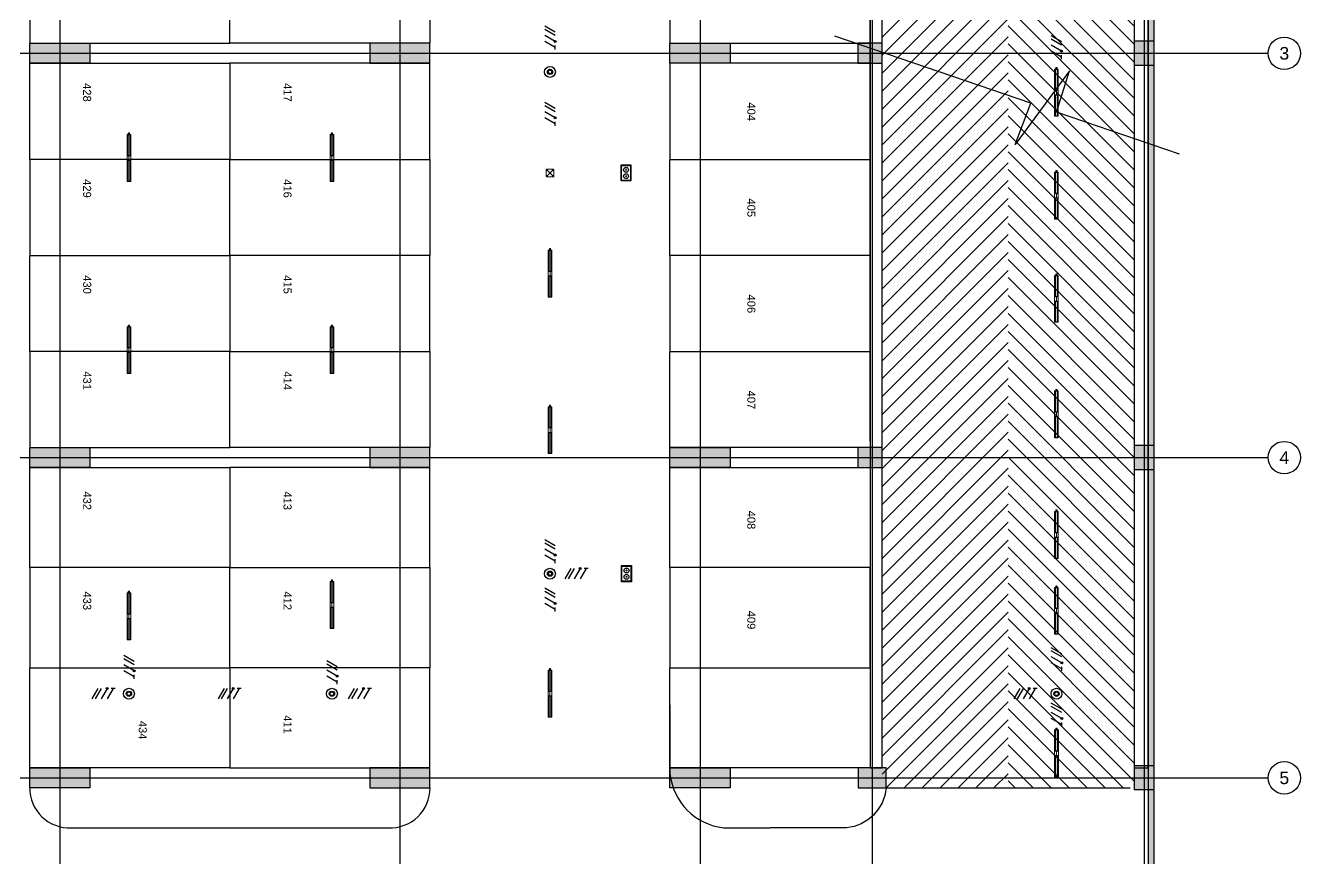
# Model space of a CAD drawing. Header units: metres. Extents: x -201 to 399, y -25 to 256.
# Drawn here: x 249.33 to 281.19, y 64.6 to 85.41 of the extents above; entities that cross this region are included whole.
import ezdxf
from ezdxf.enums import TextEntityAlignment as Align

# ---------------------------------------------------------------- set-up
doc = ezdxf.new("R2010")
doc.units = ezdxf.units.M
doc.linetypes.add('LÍNEAS_OCULTASX2', pattern=[0.75, 0.5, -0.25])
for name, color, linetype in [('-ALAMBRADO', 7, 'Continuous'), ('A_CIRCULO DE EJES', 252, 'Continuous'), ('GG_EMERGENCIA 03', 1, 'Continuous'), ('GG_ILUMINACIÓN 18', 30, 'Continuous'), ('GG_PISO 2', 8, 'Continuous'), ('GG_PISO 4', 8, 'Continuous'), ('suiches', 3, 'Continuous')]:
    doc.layers.add(name, color=color, linetype=linetype)
for name, color, linetype, lineweight in [('-CN-GYD-ILUMINACIÓN', 3, 'Continuous', 20), ('-CN-GYD-TUBERÍA TOMACORRIENTE PVC', 86, 'Continuous', 18), ('_TEXTO', 7, 'Continuous', 9), ('Piso', 253, 'Continuous', 30), ('Textos 1', 7, 'Continuous', 25)]:
    doc.layers.add(name, color=color, linetype=linetype, lineweight=lineweight)
doc.layers.add('-CN-GYD-VENTANA GRAFICA', color=7, linetype='Continuous', lineweight=5, true_color=0xa953a0)
doc.styles.add('A_TEXT1', font='arial.ttf')
doc.styles.get("Standard").update_dxf_attribs({"font": 'arial.ttf'})
pattern_1 = [(270, (73.633, -1.35), (10.40324, -6.00631), [1.50158, -10.51105]), (360, (73.6335, -2.101), (10.40324, 6.00631), [0.75079, -20.05569]), (360, (73.6335, -2.289), (10.40324, 6.00631), [0.60063, -20.20584]), (360, (73.6335, -1.9134), (10.40324, 6.00631), [0.60063, -20.20584]), (330, (73.633, -2.477), (10.40324, 6.00631), [0.4805, -11.53212]), (30, (73.633, -1.726), (4e-09, 12.01262), [0.4805, -11.53212])]
pattern_2 = [(135, (0.0614115, 0.1), (-0.00112253, -0.00112253), [])]

# ---------------------------------------------------------------- blocks, each defined once
blk = doc.blocks.new('GG_HERMETICA')
h = blk.add_hatch()
h.set_pattern_fill('SWAMP', color=252, scale=0.472938, angle=270)
h.set_pattern_definition(pattern_1)
h.paths.add_polyline_path([(-20, -30), (-20, 17), (-550, 17), (-550, -30)])
h = blk.add_hatch()
h.set_pattern_fill('SWAMP', color=252, scale=0.472938, angle=270)
h.set_pattern_definition(pattern_1)
h.paths.add_polyline_path([(620, -30), (620, 17), (90, 17), (90, -30)])
at = {"layer": '-CN-GYD-ILUMINACIÓN', "color": 1, "extrusion": (0, 0, -1)}
for p, q in [((-550, -53), (-550, 40)), ((-550, 40), (-525, 40)), ((-525, 40), (-20, 40)), ((90, 40), (620, 40)), ((620, 40), (620, -53)), ((-20, -53), (-550, -53)), ((594, -53), (90, -53)), ((620, -53), (594, -53))]:
    blk.add_line(p, q, dxfattribs=at)
at = {"layer": '-CN-GYD-ILUMINACIÓN', "color": 1}
for p, q in [((90, 40), (-20, 40)), ((-20, 40), (-20, -53)), ((90, -53), (90, 40)), ((622, 6), (620, 6)), ((620, 6), (620, -6)), ((622, 10), (623, 11)), ((622, 8), (622, 10)), ((622, 7), (622, 8)), ((622, 5), (622, 7)), ((622, -6), (622, 6)), ((623, 4), (622, 5)), ((622, -3), (623, 1)), ((623, 11), (623, 11)), ((623, 11), (630, 11)), ((623, 1), (623, 4)), ((623, 1), (623, 1)), ((630, 11), (630, 6)), ((630, 6), (631, 6)), ((631, 6), (631, 9)), ((631, 9), (639, 9)), ((639, 9), (639, 6)), ((639, 6), (640, 6)), ((640, 10), (650, 10)), ((640, 6), (640, 10)), ((650, 10), (652, 8)), ((652, 8), (656, 8)), ((656, 8), (658, 8)), ((658, 8), (661, 5)), ((661, 5), (661, -6)), ((-20, -6), (90, -6)), ((620, -19), (620, -6)), ((622, -19), (620, -19)), ((622, -6), (622, -3)), ((622, -6), (622, -9)), ((622, -6), (622, -19)), ((622, -9), (623, -13)), ((623, -17), (622, -18)), ((622, -18), (622, -19)), ((622, -19), (622, -21)), ((622, -21), (622, -22)), ((622, -22), (623, -24)), ((623, -13), (623, -14)), ((623, -14), (623, -17)), ((623, -24), (623, -24)), ((623, -24), (630, -24)), ((630, -24), (630, -19)), ((630, -19), (631, -19)), ((631, -19), (631, -22)), ((631, -22), (639, -22)), ((639, -22), (639, -19)), ((639, -19), (640, -19)), ((640, -19), (640, -22)), ((640, -22), (650, -22)), ((650, -22), (652, -20)), ((652, -20), (656, -20)), ((656, -20), (658, -20)), ((658, -20), (661, -17)), ((661, -17), (661, -6))]:
    blk.add_line(p, q, dxfattribs=at)
for points in [[(623, 4), (630, 4)], [(623, 1), (630, 1)], [(629, 11), (629, 4), (629, 1), (629, -6)], [(630, 6), (630, -6)], [(631, 6), (631, -6)], [(639, 2), (631, 2)], [(639, 6), (639, -6)], [(640, 6), (640, -6)], [(640, 1), (650, 1), (650, 3), (640, 3)], [(650, 3), (652, 5)], [(650, 1), (652, -3)], [(652, 8), (652, -6)], [(-20, -53), (90, -53)], [(623, -14), (630, -14)], [(623, -17), (630, -17)], [(629, -24), (629, -17), (629, -14), (629, -6)], [(630, -19), (630, -6)], [(631, -19), (631, -6)], [(639, -15), (631, -15)], [(639, -19), (639, -6)], [(640, -19), (640, -6)], [(640, -14), (650, -14), (650, -15), (640, -15)], [(650, -14), (652, -10)], [(650, -15), (652, -17)], [(652, -20), (652, -6)]]:
    blk.add_lwpolyline(points, dxfattribs=at)
at = {"color": 1}
for points in [[(-20, 17), (-20, -30), (-550, -30), (-550, 17)], [(620, 17), (620, -30), (90, -30), (90, 17)]]:
    blk.add_lwpolyline(points, close=True, dxfattribs=at)
blk = doc.blocks.new('A_B_Eje')
at = {"layer": 'A_CIRCULO DE EJES', "ltscale": 1.5}
blk.add_circle((0, 0), 0.0045, dxfattribs=at)
at = {"layer": 'A_CIRCULO DE EJES', "ltscale": 1.5, "style": 'A_TEXT1'}
blk.add_attdef('EJE', text='', height=0.0035, dxfattribs=at).set_placement((0, 0), align=Align.MIDDLE_CENTER)
blk = doc.blocks.new('O6C20-MDW')
at = {"layer": 'suiches'}
for radius in [129, 62.1, 43.1]:
    blk.add_circle((63166, 32657), radius, dxfattribs=at)
blk = doc.blocks.new('Caja de paso')
at = {"layer": '-CN-GYD-TUBERÍA TOMACORRIENTE PVC', "const_width": 0.00173}
blk.add_lwpolyline([(-0.111, 0.067), (-0.111, -0.067, 0.414214), (-0.067, -0.111), (0.067, -0.111, 0.414214), (0.111, -0.067), (0.111, 0.067, 0.414214), (0.067, 0.111), (-0.067, 0.111, 0.414214)], format="xyb", close=True, dxfattribs=at)
at = {"layer": '-CN-GYD-TUBERÍA TOMACORRIENTE PVC'}
blk.add_lwpolyline([(-0.057, -0.082), (0.057, -0.082, 0.414214), (0.082, -0.057), (0.082, 0.057, 0.414214), (0.057, 0.082), (-0.057, 0.082, 0.414214), (-0.082, 0.057), (-0.082, -0.057, 0.414214)], format="xyb", close=True, dxfattribs=at)
at = {"layer": '-CN-GYD-TUBERÍA TOMACORRIENTE PVC', "linetype": 'LÍNEAS_OCULTASX2'}
for points in [[(-0.057, 0.057), (0.057, -0.057)], [(0.057, 0.057), (-0.057, -0.057)]]:
    blk.add_lwpolyline(points, dxfattribs=at)
at = {"layer": '-CN-GYD-TUBERÍA TOMACORRIENTE PVC'}
for centre in [(-0.057, 0.057), (0.057, 0.057), (-0.057, -0.057), (0.057, -0.057)]:
    blk.add_circle(centre, 0.00665, dxfattribs=at)
blk = doc.blocks.new('3x')
at = {"layer": '-ALAMBRADO'}
h = blk.add_hatch(color=256, dxfattribs=at)
edge = h.paths.add_edge_path()
edge.add_arc((0.078, 0.13), 0.025, 0, 360)
for p, q in [((-0.152, 0.13), (-0.302, -0.13)), ((-0.072, 0.13), (-0.222, -0.13)), ((0.078, 0.13), (-0.072, -0.13)), ((0.228, 0.13), (0.078, -0.13))]:
    blk.add_line(p, q, dxfattribs=at)
blk.add_lwpolyline([(0.278, 0.13), (0.178, 0.13)], dxfattribs=at)
blk.add_circle((0.078, 0.13), 0.025, dxfattribs=at)
blk = doc.blocks.new('*U53')
at = {"layer": '-ALAMBRADO'}
blk.add_blockref('3x', (0, 0), dxfattribs=at)
blk = doc.blocks.new('A$Cc7fbbbd8')
at = {"layer": 'GG_EMERGENCIA 03', "ltscale": 0.3}
h = blk.add_hatch(dxfattribs=at)
h.set_pattern_fill('ANSI31', color=256, scale=0.0005, angle=90)
h.set_pattern_definition(pattern_2)
edge = h.paths.add_edge_path()
edge.add_arc((0.061, 0.14), 0.00475, 0, 360)
h = blk.add_hatch(dxfattribs=at)
h.set_pattern_fill('ANSI31', color=256, scale=0.0005, angle=90)
h.set_pattern_definition(pattern_2)
edge = h.paths.add_edge_path()
edge.add_arc((0.061, 0.06), 0.00475, 0, 360)
for points in [[(0, 0), (0, 0.2), (0.123, 0.2), (0.123, 0)], [(0.005, 0.005), (0.005, 0.195), (0.118, 0.195), (0.118, 0.005)]]:
    blk.add_lwpolyline(points, close=True, dxfattribs=at)
for centre, radius in [((0.061, 0.14), 0.0305), ((0.061, 0.06), 0.0305), ((0.061, 0.14), 0.00475), ((0.061, 0.06), 0.00475)]:
    blk.add_circle(centre, radius, dxfattribs=at)

msp = doc.modelspace()

# ---------------------------------------------------------------- hatches: boundary and pattern name
at = {"layer": 'GG_PISO 4', "ltscale": 0.03}
h = msp.add_hatch(color=256, dxfattribs=at)
h.dxf.hatch_style = 1
h.paths.add_polyline_path([(263.338, 54.681), (263.188, 54.681), (263.188, 56.006), (263.338, 56.006)])
h.paths.add_polyline_path([(263.188, 55.693), (263.188, 55.843), (262.554, 55.844), (262.554, 55.693)])
h.paths.add_polyline_path([(261.1, 55.693), (261.1, 55.843), (261.754, 55.844), (261.754, 55.693)])
h.paths.add_polyline_path([(261.689, 54.681), (261.539, 54.681), (261.539, 55.693), (261.689, 55.693)])
h.paths.add_polyline_path([(256.095, 54.681), (263.338, 54.681), (263.338, 54.531), (256.095, 54.531)])
h.paths.add_polyline_path([(260.04, 54.681), (259.89, 54.681), (259.89, 55.694), (260.04, 55.694)])
h.paths.add_polyline_path([(259.736, 55.693), (259.736, 55.843), (260.3, 55.844), (260.3, 55.694)])
h.paths.add_polyline_path([(256.245, 55.693), (256.245, 55.843), (258.436, 55.844), (258.436, 55.694), (256.997, 55.693), (256.996, 55.693), (256.846, 55.693), (256.847, 55.693)])
h.paths.add_polyline_path([(256.095, 54.681), (256.092, 57.294), (256.242, 57.294), (256.246, 54.681)])
h.paths.add_polyline_path([(256.244, 58.145), (256.244, 58.145), (256.244, 57.995), (256.244, 57.995)], flags=17)
h.paths.add_polyline_path([(258.436, 57.194), (258.586, 57.194)], flags=17)
h.paths.add_polyline_path([(275.029, 60.045), (256.097, 60.045), (256.097, 59.895), (260.439, 59.893), (260.439, 59.895), (260.588, 59.895), (260.588, 59.893), (261.387, 59.893), (261.387, 57.194), (261.387, 57.194), (261.387, 57.044), (263.188, 57.044), (263.188, 56.908), (263.338, 56.908), (263.338, 57.044), (265.039, 57.044), (265.039, 57.194), (261.537, 57.194), (261.537, 59.893), (275.029, 59.895)])
h.paths.add_polyline_path([(256.097, 59.895), (256.094, 58.544), (256.244, 58.544), (256.247, 59.895)])
h.paths.add_polyline_path([(256.094, 58.194), (256.094, 58.544), (256.244, 58.544), (256.244, 58.194)])
h.paths.add_polyline_path([(256.897, 51.129), (256.924, 50.979), (256.245, 50.979), (256.245, 48.784), (256.095, 48.784), (256.095, 51.129)])
h.paths.add_polyline_path([(259.434, 51.129), (259.462, 50.979), (257.899, 50.979), (257.927, 51.129)])
h.paths.add_polyline_path([(261.651, 51.129), (261.679, 50.979), (260.436, 50.979), (260.464, 51.129)])
edge = h.paths.add_edge_path()
edge.add_line((260.989, 48.784), (261.139, 48.784))
edge.add_line((261.139, 48.784), (261.139, 50.979))
edge.add_line((261.139, 50.979), (260.989, 50.979))
h.paths.add_polyline_path([(262.691, 51.129), (262.664, 50.979), (263.288, 50.979), (263.288, 48.784), (263.438, 48.784), (263.438, 51.129)])
h.paths.add_polyline_path([(256.095, 48.634), (263.438, 48.634), (263.438, 48.784), (256.095, 48.784)])
h.paths.add_polyline_path([(267.993, 55.393), (267.993, 55.543), (266.084, 55.543), (266.084, 55.393)])
h.paths.add_polyline_path([(266.084, 54.681), (266.284, 54.68), (266.284, 55.393), (266.434, 55.393), (266.434, 54.53), (265.934, 54.531), (265.934, 55.543), (266.084, 55.543)])
h.paths.add_polyline_path([(267.843, 55.543), (267.843, 59.895), (267.993, 59.895), (267.993, 55.543)])
h.paths.add_polyline_path([(269.382, 56.778), (267.993, 56.778), (267.993, 56.928), (269.382, 56.928)])
h.paths.add_polyline_path([(269.232, 57.694), (269.232, 56.928), (269.382, 56.928), (269.382, 57.694)], flags=17)
h.paths.add_polyline_path([(270.682, 59.894), (270.682, 57.194), (270.832, 57.194), (270.832, 59.894)], flags=17)
h.paths.add_polyline_path([(269.998, 58.39), (267.993, 58.39), (267.993, 58.54), (269.998, 58.54)], flags=17)
h.paths.add_polyline_path([(277.532, 102.894), (277.382, 102.894), (277.383, 60.045), (275.029, 60.045), (275.029, 59.895), (277.383, 59.895), (277.382, 49.169), (277.532, 49.169)])
h.paths.add_polyline_path([(237.488, 102.894), (237.488, 103.044), (232.651, 103.044), (232.651, 102.894)])
at = {"layer": 'GG_PISO 4'}
h = msp.add_hatch(color=256, dxfattribs=at)
h.paths.add_polyline_path([(235.235, 102.496), (235.235, 102.996), (234.536, 102.996), (234.536, 102.496)])
h.paths.add_polyline_path([(277.532, 102.496), (277.532, 102.996), (276.831, 102.996), (276.831, 102.496)])
h.paths.add_polyline_path([(270.833, 102.496), (270.833, 102.996), (270.133, 102.996), (270.133, 102.496)])
h.paths.add_polyline_path([(250.436, 101.496), (249.936, 101.496), (249.936, 102.996), (250.436, 102.996)])
h.paths.add_polyline_path([(242.936, 101.496), (242.436, 101.496), (242.436, 102.996), (242.936, 102.996)])
h.paths.add_polyline_path([(266.434, 101.496), (265.934, 101.496), (265.934, 102.996), (266.434, 102.996)])
h.paths.add_polyline_path([(258.936, 101.496), (258.436, 101.496), (258.436, 102.996), (258.936, 102.996)])
h.paths.add_polyline_path([(235.036, 92.421), (235.035, 93.021), (234.536, 93.021), (234.537, 92.421)])
h.paths.add_polyline_path([(277.532, 92.421), (277.532, 93.021), (277.032, 93.021), (277.032, 92.421)])
h.paths.add_polyline_path([(270.732, 92.471), (270.732, 92.971), (270.032, 92.971), (270.032, 92.471)])
h.paths.add_polyline_path([(266.934, 92.971), (266.934, 92.471), (265.434, 92.471), (265.434, 92.971)])
h.paths.add_polyline_path([(250.936, 92.971), (250.936, 92.471), (249.436, 92.471), (249.436, 92.971)])
h.paths.add_polyline_path([(257.936, 92.971), (257.936, 92.471), (259.436, 92.471), (259.436, 92.971)])
h.paths.add_polyline_path([(241.936, 92.971), (241.936, 92.471), (243.436, 92.471), (243.436, 92.971)])
h.paths.add_polyline_path([(235.036, 84.421), (235.036, 85.021), (234.537, 85.021), (234.537, 84.421)])
h.paths.add_polyline_path([(277.532, 84.421), (277.532, 85.021), (277.032, 85.021), (277.032, 84.421)])
h.paths.add_polyline_path([(270.732, 84.471), (270.732, 84.971), (270.132, 84.971), (270.132, 84.471)])
h.paths.add_polyline_path([(266.934, 84.971), (266.934, 84.471), (265.434, 84.471), (265.434, 84.971)])
h.paths.add_polyline_path([(250.936, 84.971), (250.936, 84.471), (249.436, 84.471), (249.436, 84.971)])
h.paths.add_polyline_path([(257.936, 84.971), (257.936, 84.471), (259.436, 84.471), (259.436, 84.971)])
h.paths.add_polyline_path([(241.936, 84.971), (241.936, 84.471), (243.436, 84.471), (243.436, 84.971)])
h.paths.add_polyline_path([(235.039, 74.321), (235.035, 74.921), (234.536, 74.921), (234.54, 74.321)])
h.paths.add_polyline_path([(277.532, 74.321), (277.532, 74.921), (277.032, 74.921), (277.032, 74.321)])
h.paths.add_polyline_path([(270.732, 74.371), (270.732, 74.871), (270.132, 74.871), (270.132, 74.371)])
h.paths.add_polyline_path([(266.934, 74.871), (266.934, 74.371), (265.434, 74.371), (265.434, 74.871)])
h.paths.add_polyline_path([(250.936, 74.871), (250.936, 74.371), (249.436, 74.371), (249.436, 74.871)])
h.paths.add_polyline_path([(257.936, 74.871), (257.936, 74.371), (259.436, 74.371), (259.436, 74.871)])
h.paths.add_polyline_path([(241.936, 74.871), (241.936, 74.371), (243.436, 74.371), (243.436, 74.871)])
h.paths.add_polyline_path([(277.533, 66.325), (277.532, 66.921), (277.031, 66.921), (277.032, 66.325)])
h.paths.add_polyline_path([(270.832, 66.371), (270.832, 66.871), (270.133, 66.871), (270.133, 66.371)])
h.paths.add_polyline_path([(235.235, 66.371), (235.235, 66.871), (234.536, 66.871), (234.536, 66.371)])
h.paths.add_polyline_path([(266.934, 66.871), (266.934, 66.371), (265.434, 66.371), (265.434, 66.871)])
h.paths.add_polyline_path([(250.936, 66.871), (250.936, 66.371), (249.436, 66.371), (249.436, 66.871)])
h.paths.add_polyline_path([(257.936, 66.871), (257.936, 66.371), (259.436, 66.371), (259.436, 66.871)])
h.paths.add_polyline_path([(241.936, 66.871), (241.936, 66.371), (243.436, 66.371), (243.436, 66.871)])
h.paths.add_polyline_path([(277.528, 56.646), (277.533, 57.246), (277.032, 57.246), (277.027, 56.646)])
h.paths.add_polyline_path([(270.832, 56.696), (270.832, 57.196), (270.133, 57.196), (270.133, 56.696)])
h.paths.add_polyline_path([(258.936, 55.696), (258.936, 57.196), (258.436, 57.196), (258.436, 55.696)])
h.paths.add_polyline_path([(235.235, 56.696), (235.235, 57.196), (234.536, 57.196), (234.536, 56.696)])
h.paths.add_polyline_path([(265.039, 57.196), (266.539, 57.196), (266.539, 56.696), (265.039, 56.696)])
h.paths.add_polyline_path([(242.936, 55.696), (242.936, 57.196), (242.436, 57.196), (242.436, 55.696)])
h.paths.add_polyline_path([(250.436, 55.696), (250.436, 57.196), (249.936, 57.196), (249.936, 55.696)])
h.paths.add_polyline_path([(277.532, 48.671), (277.532, 49.171), (276.832, 49.171), (276.832, 48.671)])
h.paths.add_polyline_path([(270.932, 48.671), (270.932, 49.171), (270.232, 49.171), (270.232, 48.671)])
h.paths.add_polyline_path([(235.236, 48.671), (235.236, 49.171), (234.536, 49.171), (234.536, 48.671)])
h.paths.add_polyline_path([(265.934, 48.671), (265.934, 51.071), (266.434, 51.071), (266.434, 48.671)])
h.paths.add_polyline_path([(258.436, 51.071), (258.436, 48.671), (258.936, 48.671), (258.936, 51.071)])
h.paths.add_polyline_path([(249.936, 51.071), (249.936, 48.671), (250.436, 48.671), (250.436, 51.071)])
h.paths.add_polyline_path([(242.936, 51.071), (242.936, 48.671), (242.436, 48.671), (242.436, 51.071)])
at = {"layer": 'Piso', "true_color": 0xc7c8ca}
h = msp.add_hatch(dxfattribs=at)
h.set_pattern_fill('ANSI31', color=9, scale=0.1, angle=-41.916, style=0)
h.set_pattern_definition([(45, (272.58258, 70.8085), (-0.2245064, 0.2245064), [])])
h.paths.add_polyline_path([(273.882, 93.667), (273.882, 66.367), (270.732, 66.367), (270.732, 92.317), (270.732, 92.967), (270.589, 92.967), (270.268, 93.366), (269.878, 93.59), (269.435, 93.668)])
h = msp.add_hatch(dxfattribs=at)
h.set_pattern_fill('ANSI31', color=9, scale=0.1, angle=-41.916, style=0)
h.set_pattern_definition([(135, (275.9049, 70.8085), (0.2245064, 0.2245064), [])])
h.paths.add_polyline_path([(273.882, 93.667), (273.882, 66.367), (277.041, 66.367), (277.022, 93.667)])

# ---------------------------------------------------------------- linework, layer by layer
at = {"layer": 'GG_PISO 2'}
msp.add_lwpolyline([(278.168, 82.202), (275.096, 83.252), (275.414, 84.277), (274.061, 82.441), (274.447, 83.474), (269.55, 85.147)], dxfattribs=at)
at = {"layer": 'GG_PISO 4'}
for p, q in [((250.186, 105.264), (250.186, 45.704)), ((258.686, 105.264), (258.686, 45.704)), ((266.184, 105.264), (266.184, 45.704)), ((266.184, 105.264), (266.184, 45.704)), ((270.482, 105.339), (270.482, 45.779)), ((277.282, 105.339), (277.282, 45.779)), ((270.434, 75.02), (270.434, 92.169)), ((233.858, 84.719), (280.384, 84.719)), ((233.858, 74.619), (280.384, 74.619)), ((233.658, 66.619), (280.384, 66.619)), ((270.832, 66.369), (276.932, 66.369)), ((250.472, 65.369), (258.4, 65.369))]:
    msp.add_line(p, q, dxfattribs=at)
for points in [[(277.532, 102.894), (277.382, 102.894), (277.383, 60.045), (275.029, 60.045), (275.029, 59.895), (277.383, 59.895), (277.382, 49.169), (277.532, 49.169)], [(277.532, 102.894), (277.382, 102.894), (277.382, 49.169), (277.532, 49.169)], [(270.732, 92.469), (270.434, 92.469), (270.434, 66.869), (270.732, 66.869)], [(277.382, 92.469), (277.032, 92.469), (277.032, 66.869), (277.382, 66.869)], [(254.436, 87.469), (249.436, 87.469), (249.436, 84.969), (254.436, 84.969)], [(254.436, 87.469), (259.436, 87.469), (259.436, 84.969), (254.436, 84.969)], [(265.434, 87.471), (265.434, 84.969), (270.434, 84.969), (270.434, 87.471)], [(250.936, 84.969), (250.936, 84.469), (249.436, 84.469), (249.436, 84.969)], [(257.936, 84.969), (257.936, 84.469), (259.436, 84.469), (259.436, 84.969)], [(266.934, 84.969), (266.934, 84.469), (265.434, 84.469), (265.434, 84.969)], [(270.732, 84.469), (270.732, 84.969), (270.132, 84.969), (270.132, 84.469)], [(277.532, 84.419), (277.532, 85.019), (277.032, 85.019), (277.032, 84.419)], [(254.437, 82.069), (249.437, 82.069), (249.437, 84.469), (254.437, 84.469)], [(254.436, 82.069), (259.436, 82.069), (259.436, 84.469), (254.436, 84.469)], [(270.434, 82.069), (270.434, 84.469), (265.434, 84.469), (265.434, 82.069)], [(254.437, 82.069), (249.437, 82.069), (249.437, 79.669), (254.437, 79.669)], [(254.436, 82.069), (259.436, 82.069), (259.436, 79.669), (254.436, 79.669)], [(270.434, 82.069), (270.434, 79.669), (265.434, 79.669), (265.434, 82.069)], [(254.437, 77.269), (249.437, 77.269), (249.437, 79.669), (254.437, 79.669)], [(254.436, 77.269), (259.436, 77.269), (259.436, 79.669), (254.436, 79.669)], [(270.434, 77.269), (270.434, 79.669), (265.434, 79.669), (265.434, 77.269)], [(254.437, 77.269), (249.437, 77.269), (249.437, 74.869), (254.437, 74.869)], [(254.436, 77.269), (259.436, 77.269), (259.436, 74.869), (254.436, 74.869)], [(270.434, 77.269), (270.434, 74.869), (265.434, 74.869), (265.434, 77.269)], [(277.532, 74.319), (277.532, 74.919), (277.032, 74.919), (277.032, 74.319)], [(250.936, 74.869), (250.936, 74.369), (249.436, 74.369), (249.436, 74.869)], [(257.936, 74.869), (257.936, 74.369), (259.436, 74.369), (259.436, 74.869)], [(266.934, 74.869), (266.934, 74.369), (265.434, 74.369), (265.434, 74.869)], [(270.732, 74.369), (270.732, 74.869), (270.132, 74.869), (270.132, 74.369)], [(254.436, 71.869), (249.436, 71.869), (249.436, 74.369), (254.436, 74.369)], [(254.436, 71.869), (259.436, 71.869), (259.436, 74.369), (254.436, 74.369)], [(265.434, 71.869), (265.434, 74.369), (270.434, 74.369), (270.434, 71.869)], [(254.436, 71.869), (249.436, 71.869), (249.436, 69.369), (254.436, 69.369)], [(254.436, 71.869), (259.436, 71.869), (259.436, 69.369), (254.436, 69.369)], [(265.434, 71.869), (265.434, 69.369), (270.434, 69.369), (270.434, 71.869)], [(254.436, 66.869), (249.436, 66.869), (249.436, 69.369), (254.436, 69.369)], [(254.436, 66.869), (259.436, 66.869), (259.436, 69.369), (254.436, 69.369)], [(265.434, 66.869), (265.434, 69.369), (270.434, 69.369), (270.434, 66.869)], [(277.533, 66.323), (277.532, 66.919), (277.031, 66.919), (277.032, 66.324)], [(250.936, 66.869), (250.936, 66.369), (249.436, 66.369), (249.436, 66.869)], [(257.936, 66.869), (257.936, 66.369), (259.436, 66.369), (259.436, 66.869)], [(266.934, 66.869), (266.934, 66.369), (265.434, 66.369), (265.434, 66.869)], [(270.832, 66.369), (270.832, 66.869), (270.133, 66.869), (270.133, 66.369)]]:
    msp.add_lwpolyline(points, close=True, dxfattribs=at)
for points in [[(265.434, 68.445), (265.434, 66.719, 0.348163), (266.767, 65.369), (267.934, 65.369)], [(270.832, 66.369, -0.363964), (269.841, 65.369), (267.934, 65.369)]]:
    msp.add_lwpolyline(points, format="xyb", dxfattribs=at)
for centre, start, end in [((250.432, 66.364), 179.6878, 272.3511), ((258.441, 66.364), 267.6502, 0.3083)]:
    msp.add_arc(centre, 0.996, start, end, dxfattribs=at)

# ---------------------------------------------------------------- block references
at = {"layer": '-CN-GYD-VENTANA GRAFICA', "linetype": 'Continuous', "ltscale": 10, "xscale": -1.2, "yscale": 1.2, "zscale": 1.523145158877299}
msp.add_blockref('Caja de paso', (262.435, 81.729), dxfattribs=at)
ref = msp.add_blockref('A_B_Eje', (280.785, 84.719), dxfattribs=dict(xscale=90, yscale=90, zscale=90))
ref.add_attrib('EJE', '3', dxfattribs={"color": 7, "ltscale": 1.5, "height": 0.315, "style": 'A_TEXT1'}).set_placement((280.785, 84.719), align=Align.MIDDLE_CENTER)
ref = msp.add_blockref('A_B_Eje', (280.785, 74.619), dxfattribs=dict(xscale=90, yscale=90, zscale=90))
ref.add_attrib('EJE', '4', dxfattribs={"color": 7, "ltscale": 1.5, "height": 0.315, "style": 'A_TEXT1'}).set_placement((280.785, 74.619), align=Align.MIDDLE_CENTER)
ref = msp.add_blockref('A_B_Eje', (280.785, 66.619), dxfattribs=dict(xscale=90, yscale=90, zscale=90))
ref.add_attrib('EJE', '5', dxfattribs={"color": 7, "ltscale": 1.5, "height": 0.315, "style": 'A_TEXT1'}).set_placement((280.785, 66.619), align=Align.MIDDLE_CENTER)
at = {"layer": '_TEXTO', "linetype": 'Continuous', "ltscale": 10, "zscale": 320, "rotation": 270}
for p in [(262.435, 85.092), (275.09, 84.852), (262.435, 83.188), (262.435, 72.263), (262.435, 71.054), (275.093, 69.568), (251.913, 69.369), (256.986, 69.237), (275.093, 68.181)]:
    msp.add_blockref('*U53', p, dxfattribs=at)
at = {"layer": '_TEXTO', "linetype": 'Continuous', "ltscale": 10, "zscale": 320}
for p in [(263.11, 71.719), (251.292, 68.719), (254.443, 68.719), (257.696, 68.719), (274.329, 68.719)]:
    msp.add_blockref('*U53', p, dxfattribs=at)
at = {"layer": 'GG_ILUMINACIÓN 18', "xscale": 0.001, "yscale": 0.001, "zscale": 0.001, "rotation": 90}
for p in [(275.085, 83.702), (251.908, 82.07), (256.98, 82.07), (275.085, 81.126), (262.43, 79.179), (275.085, 78.549), (251.908, 77.269), (256.98, 77.269), (275.085, 75.663), (262.43, 75.269), (275.085, 72.65), (256.98, 70.9), (275.084, 70.757), (251.908, 70.62), (262.429, 68.685), (275.086, 67.197)]:
    msp.add_blockref('GG_HERMETICA', p, dxfattribs=at)
at = {"layer": 'suiches', "lineweight": 0, "xscale": 0.00105193048980394, "yscale": 0.00105193048980394, "zscale": 0.00105193048980394}
for p in [(195.989, 49.901), (195.989, 37.366), (185.467, 34.366), (190.54, 34.366), (208.646, 34.366)]:
    msp.add_blockref('O6C20-MDW', p, dxfattribs=at)
at = {"layer": 'Textos 1', "xscale": 2, "yscale": 2, "zscale": 2, "rotation": 179.9999999999999}
for p in [(264.458, 81.929), (264.468, 71.919)]:
    msp.add_blockref('A$Cc7fbbbd8', p, dxfattribs=at)

# ---------------------------------------------------------------- texts
at = {"layer": 'GG_PISO 4', "char_height": 0.2, "attachment_point": 1, "rotation": 270}
for s, width, insert in [('428', 1.39428, (250.969, 83.975)), ('417', 1.35043, (255.977, 83.975)), ('404', 0.89145, (267.567, 83.493)), ('429', 1.25263, (250.969, 81.575)), ('416', 1.51574, (255.977, 81.575)), ('405', 0.89145, (267.567, 81.093)), ('430', 1.2206, (250.97, 79.175)), ('415', 1.52757, (255.977, 79.175)), ('406', 0.89145, (267.567, 78.693)), ('431', 1.23243, (250.97, 76.775)), ('414', 1.38591, (255.977, 76.775)), ('407', 0.89145, (267.567, 76.293)), ('432', 1.19925, (250.97, 73.775)), ('413', 1.90594, (255.977, 73.775)), ('408', 0.89145, (267.567, 73.293)), ('433', 1.25935, (250.97, 71.275)), ('412', 1.36456, (255.977, 71.275)), ('409', 0.89145, (267.567, 70.793)), ('434', 1.42465, (252.359, 68.043)), ('411', 1.45973, (255.977, 68.182))]:
    msp.add_mtext_dynamic_manual_height_columns(s, width=width, gutter_width=5, heights=[0], dxfattribs=dict(at, insert=insert))

doc.saveas('drawing.dxf')
